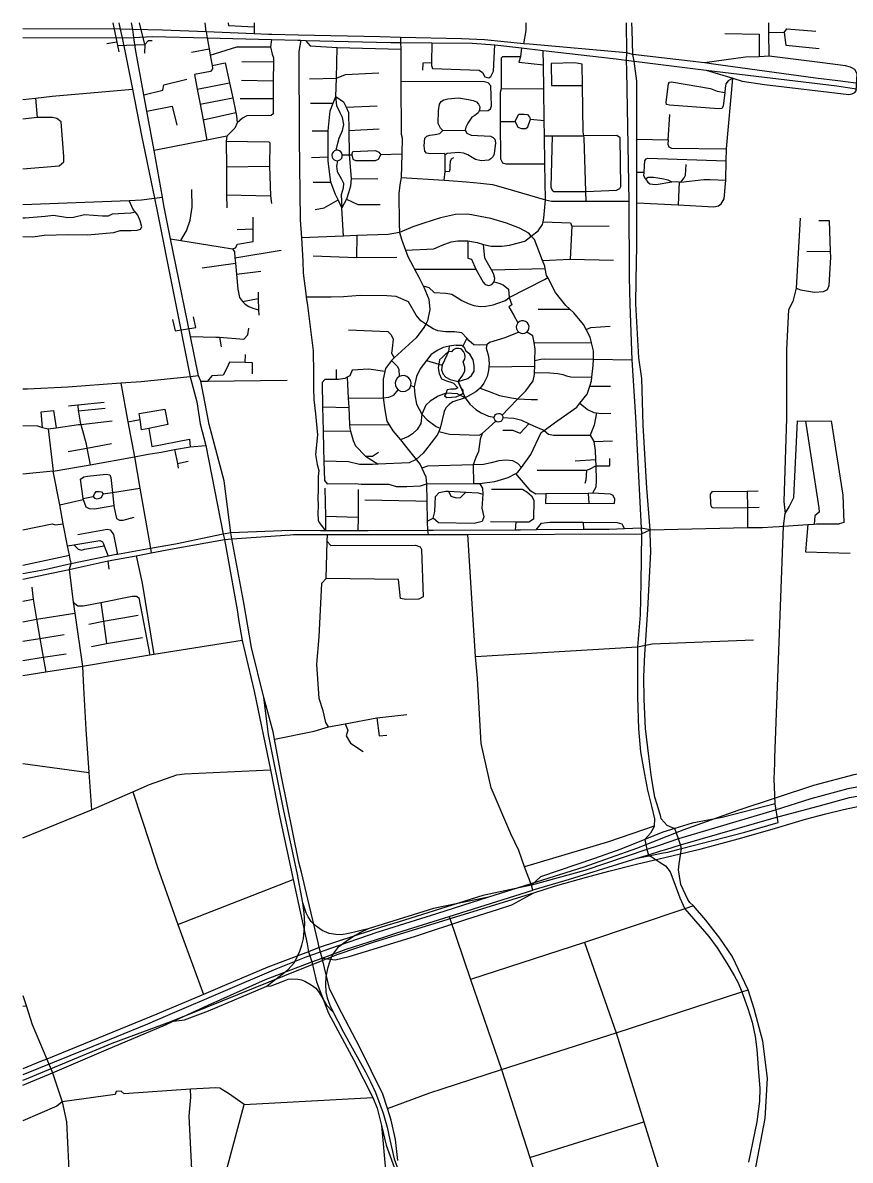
# Model space of a CAD drawing. Header units: inches. Extents: x 13376993 to 13384473, y 3540054 to 3544554.
# Drawn here: x 13376993 to 13378630, y 3542303 to 3544554 of the extents above; entities that cross this region are included whole.
import ezdxf

# ---------------------------------------------------------------- set-up
doc = ezdxf.new("R2010")
doc.units = ezdxf.units.IN
doc.header["$MEASUREMENT"] = 0

msp = doc.modelspace()

# ---------------------------------------------------------------- linework, layer by layer
for points in [[(13377210.9, 3544541.2), (13377185.9, 3544541.5), (13376993, 3544542.4)], [(13377170.9, 3544554.2), (13377178.8, 3544516), (13377180.2, 3544508.9), (13377234.3, 3544511.4), (13377223.6, 3544554.2)], [(13377183.2, 3544554.2), (13377185.9, 3544541.5), (13377189.9, 3544524.5), (13377195, 3544498.6), (13377209.9, 3544422.6), (13377227.8, 3544331.1), (13377253.6, 3544206.7), (13377258.2, 3544184.5), (13377323.8, 3543853.5), (13377337, 3543804), (13377343.9, 3543760), (13377355.3, 3543717.5), (13377389.6, 3543542.2), (13377392.3, 3543531.4)], [(13377404.5, 3543544.8), (13377391.1, 3543647.3), (13377361.6, 3543758.9), (13377353.8, 3543800.4), (13377345.3, 3543844.9), (13377340.7, 3543855.4), (13377324.8, 3543933.4), (13377285.5, 3544126.8), (13377272.2, 3544192.2), (13377269.5, 3544209), (13377252.7, 3544301.2), (13377238.4, 3544379.2), (13377232.5, 3544411.6), (13377215.9, 3544501.9), (13377212.4, 3544525), (13377210.9, 3544541.2), (13377208.3, 3544554.2)], [(13377485.9, 3544530.8), (13377478.9, 3544530.9), (13377450.4, 3544532.1), (13377355.8, 3544536), (13377269.6, 3544539.5), (13377210.9, 3544541.2)], [(13377355.8, 3544536), (13377353.8, 3544554.2)], [(13377450.4, 3544545.2), (13377400.7, 3544547.9), (13377400.1, 3544554.2)], [(13377450.4, 3544554.2), (13377450.4, 3544545.2), (13377450.4, 3544532.1)], [(13377984.1, 3544512.8), (13377988.7, 3544539), (13377988.9, 3544554.2)], [(13378186.4, 3544554.2), (13378186.9, 3544494.5), (13378186.5, 3544480)], [(13378206.6, 3544045), (13378207.8, 3544112.4), (13378207.8, 3544198), (13378207.8, 3544258), (13378207.8, 3544323.7), (13378207.8, 3544438.4), (13378202.7, 3544478.4), (13378199.7, 3544491.7), (13378198.6, 3544539.9), (13378198.1, 3544554.2)], [(13378469.2, 3544487.8), (13378468.7, 3544535.5), (13378468.6, 3544554.2)], [(13378468.7, 3544535.5), (13378499, 3544535.1), (13378504.2, 3544542.3), (13378562, 3544537.5)], [(13376993, 3544525.3), (13377189.9, 3544524.5), (13377212.4, 3544525)], [(13377212.4, 3544525), (13377249.2, 3544526.9), (13377357.7, 3544524.1), (13377485, 3544520.9)], [(13377234.3, 3544511.4), (13377241.4, 3544518.9), (13377249.2, 3544518.9)], [(13377355.8, 3544536), (13377357.7, 3544524.1), (13377361.7, 3544502.3), (13377364, 3544489.8), (13377367.7, 3544469.8), (13377393.3, 3544474.6)], [(13377485, 3544520.9), (13377483.3, 3544506.3), (13377486.5, 3544492.1), (13377488.9, 3544484.8), (13377488.8, 3544476.6), (13377488.6, 3544439.3), (13377488.4, 3544404.5), (13377488.2, 3544373.9), (13377484.4, 3544370.8), (13377436, 3544369.9), (13377427.9, 3544365.4), (13377416.9, 3544355.8)], [(13377485, 3544520.9), (13377537.3, 3544519.6)], [(13377537.8, 3544529.6), (13377485.9, 3544530.8)], [(13377537.3, 3544519.6), (13377543.1, 3544519.5), (13377552.2, 3544519.2), (13377720.9, 3544515), (13377740.5, 3544515.2), (13377801.9, 3544514.5), (13377882.1, 3544513.6), (13377918, 3544511.5), (13377926.7, 3544510.5), (13377979.6, 3544504.3), (13378022.6, 3544499.3), (13378167, 3544483), (13378186.5, 3544480)], [(13378186.9, 3544494.5), (13377995.5, 3544511.7), (13377984.1, 3544512.8), (13377906.6, 3544520.2), (13377860.6, 3544522.4), (13377740.5, 3544525.2), (13377700, 3544526.1), (13377537.8, 3544529.6)], [(13377543.1, 3544519.5), (13377538.9, 3544497.1), (13377539.9, 3544324.8), (13377542, 3544164), (13377544.2, 3544128.6), (13377547.1, 3544082.3), (13377547.5, 3544058.3)], [(13377552.2, 3544519.2), (13377561.2, 3544508.3), (13377614.9, 3544505.1), (13377740.6, 3544501.9)], [(13377740.5, 3544525.2), (13377740.5, 3544515.2), (13377740.6, 3544501.9), (13377741, 3544438), (13377741.6, 3544333.4)], [(13378382, 3544532.8), (13378449.6, 3544531.9), (13378449.6, 3544487)], [(13378499, 3544535.1), (13378502.3, 3544510), (13378568.3, 3544503.3)], [(13377178.8, 3544516), (13377159.2, 3544512.6)], [(13377180.2, 3544508.9), (13377182.7, 3544496.4)], [(13377234.3, 3544511.4), (13377234, 3544493.8)], [(13377326.9, 3544495.9), (13377361.7, 3544502.3)], [(13377364, 3544489.8), (13377416.4, 3544506.3), (13377483.3, 3544506.3)], [(13377612.4, 3544408.3), (13377613.3, 3544444.3), (13377614.9, 3544505.1)], [(13377801.9, 3544514.5), (13377801.6, 3544474.8), (13377801.5, 3544469.3), (13377803.4, 3544463.7), (13377895.6, 3544460.7), (13377902.3, 3544455.6), (13377906.7, 3544447.4), (13377915.2, 3544445.5), (13377918.9, 3544447.8), (13377924.1, 3544458.5), (13377926.7, 3544510.5)], [(13377979.6, 3544504.3), (13377977.8, 3544487), (13377974.5, 3544476.1)], [(13377998.9, 3544131.9), (13378012.3, 3544142.3), (13378021.3, 3544154.9), (13378022.4, 3544160.4), (13378023.7, 3544167.5), (13378026.7, 3544204), (13378025.7, 3544275.2), (13378025, 3544330.1), (13378024.5, 3544360.7), (13378023.7, 3544424.1), (13378023, 3544470.7), (13378022.6, 3544499.3)], [(13377393.3, 3544474.6), (13377401.9, 3544435.6), (13377408.4, 3544405.7), (13377414.5, 3544376.9), (13377416.1, 3544370.2), (13377416.9, 3544355.8), (13377412.5, 3544345.4), (13377396.9, 3544330), (13377395.2, 3544319.7), (13377395.7, 3544269.2), (13377396.3, 3544213.6), (13377396.5, 3544188.1)], [(13377426, 3544477.5), (13377488.8, 3544476.6)], [(13377801.6, 3544474.8), (13377784.1, 3544474.4), (13377783.4, 3544460.7)], [(13377977.8, 3544487), (13377942.2, 3544486.6), (13377939.1, 3544483.9), (13377939.1, 3544423.5), (13377937.4, 3544416.4), (13377937.6, 3544358.9), (13377937.8, 3544284.7), (13377941.7, 3544277.1), (13377948.8, 3544274.7), (13378025.7, 3544275.2)], [(13377974.5, 3544476.1), (13378023, 3544470.7)], [(13378107.5, 3544201), (13378107, 3544220.3), (13378103.8, 3544326.7), (13378103, 3544330.4), (13378101.5, 3544338), (13378100.2, 3544429.7), (13378099.6, 3544472.3), (13378085.3, 3544474.6), (13378038.1, 3544473.4), (13378038.9, 3544429.7), (13378100.2, 3544429.7)], [(13378186.5, 3544480), (13378187, 3544459.2), (13378192, 3544201), (13378192.7, 3544050.3)], [(13378186.5, 3544480), (13378202.7, 3544478.4), (13378344.5, 3544460.7), (13378603.3, 3544429.1)], [(13378605, 3544439.2), (13378560.9, 3544444.7), (13378364, 3544471.8), (13378341.2, 3544474.6), (13378199.7, 3544491.7), (13378186.9, 3544494.5)], [(13378469.2, 3544487.8), (13378449.6, 3544487), (13378422.7, 3544485.8), (13378341.2, 3544474.6)], [(13378344.5, 3544460.7), (13378397.3, 3544444.3), (13378416.2, 3544438.4), (13378460.5, 3544432.3), (13378627.2, 3544412), (13378633.4, 3544413.5), (13378638.6, 3544416.1), (13378641.4, 3544419.5), (13378643.4, 3544453), (13378638.9, 3544461.4), (13378633.2, 3544465.1), (13378630.1, 3544466), (13378620.1, 3544468.9), (13378574.9, 3544475.1), (13378469.2, 3544487.8)], [(13377367.7, 3544469.8), (13377368.1, 3544463), (13377364.3, 3544458), (13377332.6, 3544451.5), (13377338.1, 3544422.7), (13377343.6, 3544393.4), (13377349.6, 3544361.8), (13377357.2, 3544322.1)], [(13377613.3, 3544444.3), (13377631.6, 3544451.8), (13377697, 3544455)], [(13377232.5, 3544411.6), (13377269.9, 3544421.1), (13377272.1, 3544431.1), (13377317.8, 3544442.7)], [(13377338.1, 3544422.7), (13377401.9, 3544435.6)], [(13377425.6, 3544440.9), (13377488.6, 3544439.3)], [(13377560.4, 3544443.2), (13377613.3, 3544444.3)], [(13377895.6, 3544379.9), (13377913.7, 3544380.3), (13377918.5, 3544383.7), (13377920.5, 3544389.8), (13377918.8, 3544429.5), (13377913.4, 3544435), (13377905.9, 3544437), (13377741, 3544438)], [(13378207.8, 3544198), (13378289.4, 3544193.6), (13378360.2, 3544189.8), (13378369.2, 3544191.9), (13378374.6, 3544195.6), (13378380.3, 3544205.8), (13378383.2, 3544235.7), (13378383.4, 3544242.7), (13378384.5, 3544281.2), (13378385.2, 3544304.4), (13378397.3, 3544444.3)], [(13378397.3, 3544444.3), (13378388.5, 3544439.3), (13378383.9, 3544433.5), (13378382.4, 3544424.8), (13378381.5, 3544416.1), (13378378.7, 3544389.2), (13378375.8, 3544384.8), (13378369.7, 3544383.6), (13378272.1, 3544390.9), (13378266.6, 3544392.6), (13378265.4, 3544397), (13378270, 3544433.2), (13378272.1, 3544436.4), (13378276.1, 3544437.5), (13378353.5, 3544423.9), (13378366.5, 3544419), (13378381.5, 3544416.1)], [(13378603.3, 3544429.1), (13378654.8, 3544421.6)], [(13378655.9, 3544432.8), (13378605, 3544439.2)], [(13376993, 3544402), (13377018.5, 3544404.9), (13377051.2, 3544408.6), (13377209.9, 3544422.6)], [(13377018.5, 3544404.9), (13377021.4, 3544366.5)], [(13377343.6, 3544393.4), (13377408.4, 3544405.7)], [(13377627.1, 3544131.7), (13377623.9, 3544187.8), (13377616.6, 3544203.6), (13377611.7, 3544214.3), (13377602.1, 3544238.8), (13377597.3, 3544280.3), (13377597.3, 3544288.9), (13377596.8, 3544336.6), (13377597.2, 3544340.4), (13377601.1, 3544379.6), (13377607.2, 3544395.3), (13377612.4, 3544408.3)], [(13377612.6, 3544301.7), (13377615.9, 3544315.9), (13377619.1, 3544326), (13377625.5, 3544340.8), (13377628.2, 3544353.1), (13377625.5, 3544366.4), (13377620.7, 3544375.9), (13377614.3, 3544389.8), (13377612.8, 3544402.5), (13377612.4, 3544408.3)], [(13377612.4, 3544408.3), (13377627.6, 3544397.7), (13377633, 3544387.1), (13377637.2, 3544376.5), (13377637.9, 3544340.9), (13377638.8, 3544292.6), (13377642.5, 3544245.7), (13377641.5, 3544230.8), (13377637.2, 3544217.5), (13377633.5, 3544204.8), (13377623.9, 3544187.8)], [(13377824.2, 3544341), (13377819.4, 3544345.7), (13377814.8, 3544354.9), (13377815.1, 3544379.6), (13377817.5, 3544392.8), (13377820.6, 3544398.3), (13377825.8, 3544401.7), (13377833.5, 3544403.5), (13377854.9, 3544405.4), (13377874.8, 3544402), (13377884, 3544400.2), (13377890.7, 3544397.4), (13377894.4, 3544393.1), (13377897.2, 3544387.6), (13377896.5, 3544381.8), (13377895.6, 3544379.9), (13377893.8, 3544376), (13377887.4, 3544370.8), (13377881.2, 3544367.4), (13377877.5, 3544361.6), (13377873.6, 3544355.2), (13377869.6, 3544347.5), (13377868.1, 3544341.6)], [(13377939.1, 3544423.5), (13378023.7, 3544424.1)], [(13377238.4, 3544379.2), (13377288.6, 3544388.9), (13377297.5, 3544351.2)], [(13377423.1, 3544404.2), (13377488.4, 3544404.5)], [(13377562, 3544395), (13377607.2, 3544395.3)], [(13377633, 3544387.1), (13377694.3, 3544389.6)], [(13377021.4, 3544366.5), (13376993, 3544363.1)], [(13376993, 3544265.3), (13377065.2, 3544271.1), (13377074.3, 3544278.9), (13377074.3, 3544289.2), (13377069.1, 3544358.2), (13377060.7, 3544364.6), (13377051.7, 3544366.5), (13377021.4, 3544366.5)], [(13377349.6, 3544361.8), (13377414.5, 3544376.9)], [(13377937.6, 3544358.9), (13377967.1, 3544358.9), (13377970.7, 3544367.1), (13377974.2, 3544373.1), (13377984.9, 3544373.5), (13377991.3, 3544372.4), (13377995.6, 3544367.1), (13377997.1, 3544363.5), (13378024.5, 3544360.7)], [(13377967.1, 3544358.9), (13377972.4, 3544347.8), (13377979.2, 3544345), (13377988.1, 3544345), (13377992.1, 3544348.5), (13377997.1, 3544363.5)], [(13378269.5, 3544322.7), (13378272.9, 3544372.4)], [(13377565.7, 3544340.3), (13377597.2, 3544340.4)], [(13377637.9, 3544340.9), (13377698.1, 3544344.1)], [(13377826.3, 3544242.4), (13377828.6, 3544259.7), (13377828.3, 3544293), (13377826.9, 3544295.4), (13377799.5, 3544294.8), (13377791.5, 3544296.2), (13377788, 3544300.1), (13377786.8, 3544310.4), (13377788.3, 3544326), (13377792.1, 3544329.5), (13377798.3, 3544331.9), (13377808.6, 3544333.3), (13377818.3, 3544334.8), (13377824.2, 3544341), (13377868.1, 3544341.6), (13377871.3, 3544336), (13377879.9, 3544331.6), (13377918.1, 3544329.8), (13377923.7, 3544327.4), (13377927, 3544323.6), (13377928.1, 3544316.3), (13377925.2, 3544294.8), (13377923.7, 3544289.5), (13377919, 3544285), (13377914.6, 3544282.4), (13377899.9, 3544281.2), (13377888.4, 3544283.6), (13377881.9, 3544287.7), (13377873.7, 3544293), (13377865.1, 3544295.9), (13377855.1, 3544297.7), (13377832.8, 3544295.4), (13377828.3, 3544293)], [(13377396.9, 3544330), (13377357.2, 3544322.1), (13377252.7, 3544301.2)], [(13377395.2, 3544319.7), (13377479.5, 3544318.4), (13377481.8, 3544316.5), (13377481, 3544270.3), (13377482.9, 3544211.7), (13377485.2, 3544196.3)], [(13377741.6, 3544333.4), (13377743.7, 3544326.6), (13377742.8, 3544294), (13377741.3, 3544247.9), (13377739, 3544233.6), (13377737.2, 3544216.3), (13377737.8, 3544156.7), (13377738.4, 3544139.3), (13377742.6, 3544123.7), (13377749.9, 3544104.1), (13377754.6, 3544091.3), (13377765.4, 3544071.6), (13377768.1, 3544066.3), (13377776.2, 3544050.6), (13377784.9, 3544033.6)], [(13378025, 3544330.1), (13378040, 3544330.1), (13378103, 3544330.4)], [(13378040, 3544330.1), (13378037.4, 3544228.6), (13378040, 3544223), (13378043.4, 3544220.3), (13378107, 3544220.3), (13378167.5, 3544223), (13378174.3, 3544226), (13378175.8, 3544230.1), (13378174.7, 3544326.7), (13378167.9, 3544331.2), (13378103, 3544330.4)], [(13378207.8, 3544323.7), (13378269.5, 3544322.7), (13378268.7, 3544313.8), (13378271, 3544308.6), (13378276.4, 3544306.1), (13378385.2, 3544304.4)], [(13377621.7, 3544283.8), (13377623.9, 3544286.4), (13377625, 3544289.6), (13377625.1, 3544293), (13377624.1, 3544296.2), (13377622.1, 3544299), (13377619.4, 3544300.9), (13377616, 3544301.9), (13377612.6, 3544301.7), (13377609.4, 3544300.4), (13377606.8, 3544298.1), (13377605.1, 3544295.2), (13377604.5, 3544291.8), (13377605, 3544288.4), (13377606.6, 3544285.3), (13377609, 3544283), (13377612.1, 3544281.6), (13377615.5, 3544281.2), (13377618.8, 3544282), (13377621.7, 3544283.8)], [(13377625.1, 3544293), (13377638.8, 3544292.6), (13377643.6, 3544292.5), (13377645.7, 3544299.4), (13377690.9, 3544301.5), (13377697.3, 3544298.3), (13377701.5, 3544292.5)], [(13377643.6, 3544292.5), (13377646.2, 3544284), (13377651, 3544281.3), (13377690.4, 3544281.8), (13377696.7, 3544284), (13377701.5, 3544292.5)], [(13377742.8, 3544294), (13377701.5, 3544292.5)], [(13377395.7, 3544269.2), (13377481, 3544270.3)], [(13377564.1, 3544287.8), (13377597.3, 3544288.9)], [(13377615.5, 3544281.2), (13377613.3, 3544270.1), (13377614.9, 3544259.5), (13377622.8, 3544246.2), (13377627.1, 3544236.7), (13377626.6, 3544226.6), (13377622.8, 3544213.8), (13377623.9, 3544187.8)], [(13377844.8, 3544287), (13377840.7, 3544284.3), (13377838.5, 3544279.8), (13377837.6, 3544272), (13377837.6, 3544263.9), (13377836.2, 3544258.9), (13377828.6, 3544259.7)], [(13378224.9, 3544245.3), (13378221.7, 3544250.9), (13378222.1, 3544258), (13378222.9, 3544271.3), (13378223.4, 3544280.9), (13378226.3, 3544284.6), (13378229.7, 3544286.3), (13378384.5, 3544281.2)], [(13378295, 3544238.8), (13378301.5, 3544247.3), (13378303.8, 3544252.3), (13378305.5, 3544273.6)], [(13377741.3, 3544247.9), (13377826.3, 3544242.4), (13377835.5, 3544241.8), (13377870.9, 3544239.4), (13377898.4, 3544237), (13377922.4, 3544234), (13377947.6, 3544226.8), (13378026.7, 3544204), (13378038.7, 3544201), (13378107.5, 3544201), (13378192, 3544201)], [(13378222.1, 3544258), (13378207.8, 3544258)], [(13378224.9, 3544245.3), (13378230.2, 3544248.4), (13378240.7, 3544248.4), (13378249.2, 3544247.3), (13378260.8, 3544245.3), (13378269, 3544243.6), (13378276.9, 3544239.3)], [(13377567.3, 3544239), (13377602.1, 3544238.8)], [(13377642.5, 3544245.7), (13377695.4, 3544245.5)], [(13378224.9, 3544245.3), (13378229.1, 3544238.5), (13378233.3, 3544235.4), (13378238.7, 3544234.5), (13378245.8, 3544234.2), (13378276.9, 3544239.3), (13378286, 3544240.2), (13378291.3, 3544239.4), (13378295, 3544238.8), (13378340.3, 3544244.1), (13378352.8, 3544243.9), (13378383.4, 3544242.7)], [(13378291.3, 3544239.4), (13378289.4, 3544193.6)], [(13376993, 3544194.4), (13377203.5, 3544202.5), (13377228, 3544203.5), (13377253.6, 3544206.7), (13377269.5, 3544209)], [(13377220.6, 3544173.5), (13377215.9, 3544179.4), (13377211.1, 3544184.7), (13377203.5, 3544202.5)], [(13377305.7, 3544123.5), (13377316.6, 3544142.2), (13377324.4, 3544163.7), (13377328.3, 3544189.2), (13377327.4, 3544224.4)], [(13377396.3, 3544213.6), (13377482.9, 3544211.7)], [(13377571.1, 3544184.4), (13377589.3, 3544187.6), (13377616.6, 3544203.6)], [(13377633.5, 3544204.8), (13377655.8, 3544194.6), (13377699.7, 3544194.6)], [(13377215.9, 3544179.4), (13377207, 3544177.2), (13377169.6, 3544175.4), (13377162.1, 3544171.6), (13377150.5, 3544171.6), (13377115.3, 3544174.3), (13377093.6, 3544168.6), (13377082.4, 3544168.3), (13377053.6, 3544172.4), (13377037.5, 3544170.9), (13376997.9, 3544167.5), (13376993, 3544167.6)], [(13377228.3, 3544150.6), (13377225, 3544162.3), (13377220.6, 3544173.5)], [(13377407.9, 3544106.7), (13377413.9, 3544108.6), (13377417.7, 3544115.9), (13377448.5, 3544121.4), (13377448.5, 3544146.2), (13377448.5, 3544169.7)], [(13378031.3, 3544050), (13378029.1, 3544054.2), (13378026.4, 3544067.6), (13378025.5, 3544072.1), (13378021.1, 3544083.5), (13378005.1, 3544124.9), (13377998.9, 3544131.9), (13377994, 3544137.5), (13377975.8, 3544147.7), (13377950, 3544157.3), (13377918.8, 3544166.8), (13377873.3, 3544175.2), (13377849.3, 3544174.7), (13377819.3, 3544168), (13377786.3, 3544157.3), (13377764.8, 3544150.1), (13377738.4, 3544139.3)], [(13378022.4, 3544160.4), (13378076.2, 3544158.1), (13378079.2, 3544151.5), (13378075.7, 3544086.1)], [(13378530.6, 3544167.4), (13378522.8, 3544028.8), (13378519.8, 3544015.9)], [(13378522.8, 3544028.8), (13378531.3, 3544025.7), (13378559.4, 3544021), (13378577.1, 3544022.4), (13378585, 3544026), (13378587.9, 3544034), (13378591.5, 3544090.5), (13378591, 3544102.1), (13378588.6, 3544162.3), (13378568, 3544162.3)], [(13376993, 3544131.3), (13377013.2, 3544130.5), (13377035.3, 3544133.5), (13377083.5, 3544135.3), (13377121.3, 3544134.2), (13377172.9, 3544139.1), (13377185.6, 3544143.2), (13377207.3, 3544142.8), (13377219.3, 3544143.6), (13377226, 3544145.8), (13377228.3, 3544150.6)], [(13377417.3, 3544145.3), (13377448.5, 3544146.2)], [(13377738.4, 3544139.3), (13377715.9, 3544135.1), (13377653.7, 3544132.8), (13377627.1, 3544131.7), (13377544.2, 3544128.6)], [(13378079.2, 3544151.5), (13378152.7, 3544152)], [(13377285.5, 3544126.8), (13377305.7, 3544123.5), (13377383.2, 3544111), (13377407.9, 3544106.7)], [(13377653.7, 3544132.8), (13377653.1, 3544089.4)], [(13377749.9, 3544104.1), (13377805.8, 3544107), (13377822.4, 3544114.3), (13377840.4, 3544120.9), (13377853.7, 3544122.8), (13377873.2, 3544122.8), (13377891.6, 3544119.1), (13377904.1, 3544115.4), (13377919.6, 3544111.7), (13377940.9, 3544111.7), (13377956, 3544114.3), (13377973.3, 3544118.4), (13377986.2, 3544122), (13377998.9, 3544131.9)], [(13377873.2, 3544122.8), (13377873.2, 3544088.2), (13377880.9, 3544086.3), (13377889, 3544066.4), (13377903.4, 3544040.7), (13377907.4, 3544036.3), (13377914.8, 3544034.1), (13377921.1, 3544035.9), (13377925.5, 3544041.4), (13377927, 3544047.7), (13377924, 3544058), (13377919.9, 3544065.2), (13377906.7, 3544088.5), (13377904.1, 3544115.4)], [(13377407.9, 3544106.7), (13377411.8, 3544100.5), (13377412.7, 3544089.2), (13377413.7, 3544078.3), (13377415.6, 3544056.9), (13377418.2, 3544027), (13377421.6, 3544010.3), (13377427.6, 3544002.2), (13377432.7, 3543997.1), (13377440, 3543992.8), (13377448.1, 3543989), (13377459.6, 3543986)], [(13377412.7, 3544089.2), (13377504.1, 3544104)], [(13377567.6, 3544092.6), (13377653.1, 3544089.4), (13377732.9, 3544089.9)], [(13378543.9, 3544101.4), (13378591, 3544102.1)], [(13377347.7, 3544069.3), (13377413.7, 3544078.3)], [(13377919.9, 3544065.2), (13378026.4, 3544067.6)], [(13378021.1, 3544083.5), (13378075.7, 3544086.1), (13378161.4, 3544084)], [(13377415.6, 3544056.9), (13377463.9, 3544062.5)], [(13377547.5, 3544058.3), (13377552.6, 3544018.3)], [(13377768.1, 3544066.3), (13377889, 3544066.4)], [(13377784.9, 3544033.6), (13377796.3, 3544030.4), (13377806.9, 3544020.4), (13377830.1, 3544019.3), (13377841.9, 3544017.1), (13377852.6, 3544010.5), (13377861.4, 3544004.6), (13377873.9, 3543998.7), (13377885.4, 3543994.3), (13377897.5, 3543992.5), (13377909.3, 3543993.2), (13377923.6, 3543996.1), (13377932.9, 3543999.4), (13377947.6, 3544004.6), (13377955.1, 3544010.6), (13378025.3, 3544046.2), (13378031.3, 3544050)], [(13378057, 3544007.7), (13378046.5, 3544020.6), (13378031.3, 3544050)], [(13378192.7, 3544050.3), (13378194.1, 3543997.5)], [(13378206, 3543998.1), (13378206.6, 3544045)], [(13377784.9, 3544033.6), (13377786.3, 3544030.8), (13377796.5, 3544007.4), (13377798.3, 3543986.4), (13377793.5, 3543964.3), (13377790, 3543957.7)], [(13377925.5, 3544041.4), (13377934.7, 3544038.8), (13377943.2, 3544035.5), (13377953.5, 3544027.1), (13377955.1, 3544010.6)], [(13377427.6, 3544002.2), (13377458.8, 3544008.6)], [(13377458.8, 3544021), (13377458.8, 3544008.6), (13377459.6, 3543986), (13377460, 3543975.7)], [(13377552.6, 3544018.3), (13377553.5, 3544010.8), (13377555.9, 3543994.5), (13377567.2, 3543905.1), (13377568.2, 3543859.8), (13377568.2, 3543830.5), (13377568.8, 3543808.3), (13377571.8, 3543780), (13377574.9, 3543752.2), (13377576, 3543738.8), (13377571.8, 3543699.6), (13377575.4, 3543680.1), (13377578.5, 3543667.7), (13377577.5, 3543655.9), (13377577.5, 3543628.1), (13377576.5, 3543614.2), (13377577, 3543598.2), (13377576.5, 3543583.8), (13377577, 3543569.9), (13377579.1, 3543564.7), (13377592.1, 3543548.7)], [(13377910.8, 3543916.8), (13377897.3, 3543916), (13377885.5, 3543917), (13377876.2, 3543924.7), (13377871.4, 3543929.9), (13377861.8, 3543940.2), (13377846.9, 3543942.2), (13377829.4, 3543942.2), (13377813.9, 3543944.3), (13377805.1, 3543948.4), (13377790, 3543957.7), (13377780.4, 3543963.9), (13377771.2, 3543975.7), (13377755.7, 3544001.5), (13377731.5, 3544012.3), (13377713, 3544013.8), (13377660.4, 3544014.3), (13377627.5, 3544011.7), (13377603.3, 3544011.2), (13377553.5, 3544010.8)], [(13377662.3, 3543640.6), (13377717.4, 3543641.2), (13377731.8, 3543636.4), (13377752.8, 3543636.4), (13377779.8, 3543637.6), (13377791.7, 3543641.8), (13377884.6, 3543642.3), (13377896.6, 3543642.4), (13377926.6, 3543646), (13377953, 3543653.8), (13377968, 3543662.2), (13377972.2, 3543664.6), (13377979.2, 3543674.1), (13377997.9, 3543699.3), (13378018.3, 3543743.1), (13378024.1, 3543747.3), (13378044.7, 3543762.3), (13378089, 3543793.4), (13378095.1, 3543801.1), (13378109.4, 3543819.2), (13378114.4, 3543834.8), (13378117.8, 3543845.6), (13378118.6, 3543852.5), (13378121.4, 3543876.1), (13378121.7, 3543888.1), (13378122, 3543904.9), (13378118.2, 3543920.6), (13378115.4, 3543931.9), (13378107.5, 3543947.1), (13378102.2, 3543957.1), (13378083.1, 3543979.8), (13378075.1, 3543987.5), (13378067.5, 3543994.8), (13378057, 3544007.7)], [(13377957.7, 3544003.1), (13377960.4, 3543995.7), (13377954.6, 3543991.8), (13377963.5, 3543975.9)], [(13377955.1, 3544010.6), (13377957.7, 3544003.1)], [(13378516.5, 3544002.7), (13378507.5, 3543986.3), (13378503.4, 3543907.4), (13378503.4, 3543771.2), (13378498.2, 3543606.8), (13378501, 3543583)], [(13378519.8, 3544015.9), (13378516.5, 3544002.7)], [(13378012.6, 3543987.4), (13378075.1, 3543987.5)], [(13378194.1, 3543997.5), (13378197.5, 3543887.2), (13378205, 3543773.8), (13378216.2, 3543553.7), (13378216.9, 3543542.3)], [(13378233.8, 3543550.8), (13378227.7, 3543632.8), (13378220.1, 3543757.7), (13378218.3, 3543826.9), (13378217.7, 3543849.8), (13378211.9, 3543890.8), (13378206, 3543998.1)], [(13377289.3, 3543966.6), (13377294.6, 3543944.4), (13377335.2, 3543951.3), (13377331, 3543972.4)], [(13377790, 3543957.7), (13377786.3, 3543951.1), (13377771.4, 3543930.7), (13377727.7, 3543890.8), (13377722.2, 3543885.7), (13377710.8, 3543870.1), (13377709.4, 3543863.7), (13377706, 3543848.6), (13377706, 3543829.4), (13377706, 3543812), (13377709, 3543788), (13377713.2, 3543765.3), (13377717.8, 3543758.1), (13377725.2, 3543746.7), (13377740.2, 3543728.5), (13377750.4, 3543716.1), (13377771.4, 3543689.9), (13377779.2, 3543680.1), (13377782.5, 3543672.9), (13377790.5, 3543655.6), (13377791.7, 3543641.8), (13377792.4, 3543607), (13377793.2, 3543567.4), (13377793.5, 3543549.2), (13377794.7, 3543541.1)], [(13377963.5, 3543975.9), (13377972.4, 3543960.1)], [(13377993.4, 3543957), (13377991.1, 3543960.5), (13377987.7, 3543963), (13377983.7, 3543964.3), (13377979.5, 3543964.2), (13377975.6, 3543962.7), (13377972.4, 3543960.1), (13377970.2, 3543956.5), (13377969.3, 3543952.5), (13377969.7, 3543948.4), (13377971.4, 3543944.6), (13377974.3, 3543941.6), (13377978, 3543939.7), (13377982.1, 3543939), (13377986.1, 3543939.8), (13377989.8, 3543941.8), (13377992.6, 3543944.9), (13377994.2, 3543948.8), (13377994.5, 3543952.9), (13377993.4, 3543957)], [(13377324.8, 3543933.4), (13377375, 3543931.6), (13377382.3, 3543932.1), (13377385.2, 3543912.8)], [(13377382.3, 3543932.1), (13377430, 3543927.7), (13377438, 3543936.7), (13377440.4, 3543949.4)], [(13377637.1, 3543946.3), (13377715.2, 3543943.3), (13377721.6, 3543936.8), (13377725.5, 3543928.2), (13377723.7, 3543909.4), (13377722.4, 3543899.9), (13377727.7, 3543890.8)], [(13377974.3, 3543941.6), (13377946.4, 3543930.7), (13377916.2, 3543921.3), (13377910.8, 3543916.8), (13377909.8, 3543909.9), (13377914.2, 3543894.1), (13377915.7, 3543879.3), (13377915, 3543872.9), (13377914.2, 3543865.9), (13377911.3, 3543854.1), (13377904.9, 3543840.7), (13377897.5, 3543830.9), (13377889.1, 3543823.5), (13377867.8, 3543811.6), (13377843.6, 3543803.7), (13377836.2, 3543798.7), (13377829.8, 3543791.8), (13377826.3, 3543784.9), (13377818.4, 3543751.8)], [(13377941.2, 3543777.2), (13377954.8, 3543791.3), (13377972.1, 3543809.6), (13377988.4, 3543825.4), (13378002.7, 3543845.2), (13378005.2, 3543858), (13378005.3, 3543862), (13378005.7, 3543874.3), (13378006, 3543885.7), (13378006.7, 3543908.4), (13378004.7, 3543921.3), (13378002.2, 3543934.6), (13377989.8, 3543941.8)], [(13378107.5, 3543947.1), (13378116.7, 3543951.1), (13378154.6, 3543953.4)], [(13377850.5, 3543915.8), (13377836.2, 3543913.9), (13377824.3, 3543911.4), (13377812.5, 3543905.5), (13377800.1, 3543897.1), (13377791.6, 3543885.7), (13377779.4, 3543869.4), (13377771.9, 3543854.1), (13377767, 3543833.3), (13377768.5, 3543818), (13377771.9, 3543799.2), (13377782.3, 3543779.5), (13377792.7, 3543768.1), (13377811, 3543754.8), (13377818.4, 3543751.8)], [(13377849.9, 3543909.7), (13377844.6, 3543906.7), (13377841.2, 3543902.9), (13377835.3, 3543903.6), (13377828.8, 3543897.3), (13377823.1, 3543892), (13377817.5, 3543886.7), (13377815.9, 3543878.5), (13377814.5, 3543870.9), (13377816.4, 3543860), (13377821.6, 3543849.4), (13377831.1, 3543845.3), (13377841.6, 3543841.9), (13377845, 3543840.7), (13377853.3, 3543831.3), (13377848, 3543828.7), (13377839.7, 3543828.7), (13377832.2, 3543827.9), (13377831.4, 3543824.5), (13377830.6, 3543821), (13377827.3, 3543815.5), (13377831.8, 3543812.5), (13377840.9, 3543812.9), (13377850.3, 3543814), (13377857.5, 3543817.1), (13377864.2, 3543820.8), (13377864.2, 3543826.8), (13377859.7, 3543832.4), (13377854, 3543843.8), (13377863.5, 3543856.9), (13377867.6, 3543865.2), (13377867.6, 3543872.8), (13377864.2, 3543883), (13377867.6, 3543888.6), (13377868, 3543893.5), (13377867.2, 3543898.4), (13377864.9, 3543903.4), (13377860.2, 3543908.5), (13377855.1, 3543909.3), (13377849.9, 3543909.7)], [(13377836.2, 3543913.9), (13377835.3, 3543903.6), (13377831.7, 3543896.3), (13377822.3, 3543876.6), (13377821.3, 3543867.2), (13377824.4, 3543858.4), (13377830.1, 3543852.7), (13377838.4, 3543848), (13377854, 3543843.8), (13377873.3, 3543850.1), (13377880.5, 3543856.3), (13377886.2, 3543864.6), (13377886.2, 3543875.5), (13377883.6, 3543887), (13377877.4, 3543897.9), (13377869.6, 3543904.1)], [(13377850.5, 3543915.8), (13377861.4, 3543916), (13377863.7, 3543914.2), (13377866.1, 3543912.4), (13377869.6, 3543904.1)], [(13377871.4, 3543929.9), (13377863.7, 3543914.2)], [(13378004.7, 3543921.3), (13378118.2, 3543920.6)], [(13377433, 3543881.5), (13377433.8, 3543897.7)], [(13378006, 3543885.7), (13378017.5, 3543888.2), (13378025.9, 3543888.7), (13378121.7, 3543888.1), (13378197.5, 3543887.2)], [(13377447.3, 3543859.5), (13377447.3, 3543881.1), (13377433, 3543881.5), (13377401.8, 3543882.3), (13377396.8, 3543870.3), (13377389.5, 3543856.5), (13377367.2, 3543855.3), (13377358.3, 3543845)], [(13377709.4, 3543863.7), (13377677.4, 3543868.4), (13377644.8, 3543866.5), (13377639.7, 3543855.3), (13377634.8, 3543852.6), (13377630.3, 3543850.2), (13377617.8, 3543848.4), (13377613, 3543848.4), (13377590.2, 3543848.4), (13377585.2, 3543842.1), (13377586.1, 3543793.8), (13377587, 3543746.2), (13377587.7, 3543711.7), (13377588.6, 3543686.6), (13377589.6, 3543648.4), (13377595.2, 3543641.5), (13377650.4, 3543642.1), (13377662.3, 3543640.6)], [(13377612.6, 3543867.7), (13377613, 3543848.4)], [(13377722.2, 3543885.7), (13377733.5, 3543874.5), (13377736.6, 3543868.3), (13377737.4, 3543853.7)], [(13377791.6, 3543885.7), (13377815.9, 3543878.5), (13377822.3, 3543876.6)], [(13377915, 3543872.9), (13378005.7, 3543874.3)], [(13377340.7, 3543855.4), (13377323.8, 3543853.5), (13377227.5, 3543843.4), (13377187.1, 3543840.7), (13377082.1, 3543832.8), (13377002.5, 3543828.7), (13376993, 3543829)], [(13377345.3, 3543844.9), (13377358.3, 3543845), (13377516.2, 3543847)], [(13377634.8, 3543852.6), (13377636.8, 3543811.4), (13377637.7, 3543792.6), (13377639.3, 3543759.3), (13377639.7, 3543751.2), (13377641.4, 3543745.5), (13377646.6, 3543727.3), (13377651, 3543716.7), (13377671.1, 3543696), (13377696.1, 3543680.2)], [(13377759.9, 3543846.5), (13377756.9, 3543851), (13377752.6, 3543854.1), (13377747.5, 3543855.7), (13377742.2, 3543855.5), (13377737.4, 3543853.7), (13377733.5, 3543850.4), (13377730.8, 3543846.1), (13377729.6, 3543841.2), (13377730, 3543836.1), (13377732.1, 3543831.4), (13377735.5, 3543827.6), (13377739.9, 3543825.1), (13377744.9, 3543824.1), (13377750.2, 3543824.8), (13377755, 3543827.3), (13377758.6, 3543831.1), (13377760.8, 3543836), (13377761.3, 3543841.4), (13377759.9, 3543846.5)], [(13377854, 3543843.8), (13377859.7, 3543832.4), (13377864.2, 3543820.8), (13377867.8, 3543811.6)], [(13378005.3, 3543862), (13378035.8, 3543861), (13378051.1, 3543860), (13378061, 3543858), (13378068.4, 3543855.6), (13378076.8, 3543853.6), (13378118.6, 3543852.5)], [(13377187.1, 3543840.7), (13377201.1, 3543764.1), (13377213.7, 3543695)], [(13377706, 3543812), (13377717.4, 3543813.2), (13377726.7, 3543816.8), (13377735.5, 3543827.6)], [(13377867.8, 3543811.6), (13377857.5, 3543817.1), (13377853, 3543819.4), (13377830.6, 3543821), (13377814.5, 3543815.3), (13377798.9, 3543804.9), (13377790.6, 3543797.1), (13377782.3, 3543779.5), (13377780.2, 3543760.7), (13377773, 3543748.8), (13377763.6, 3543740.4), (13377755.8, 3543735.2), (13377740.2, 3543728.5)], [(13377760.8, 3543836), (13377767, 3543833.3)], [(13377897.5, 3543830.9), (13377915.9, 3543824), (13377936, 3543816.1), (13377959.8, 3543811.9), (13377972.1, 3543809.6), (13377998.8, 3543808.2), (13378010.9, 3543808.8)], [(13378114.4, 3543834.8), (13378155.4, 3543834.8)], [(13377154.3, 3543802.4), (13377102, 3543797.1), (13377083.6, 3543795.3)], [(13377102, 3543797.1), (13377102.7, 3543785.9), (13377103.2, 3543783.1)], [(13377636.8, 3543811.4), (13377706, 3543812)], [(13377867.8, 3543811.6), (13377877.2, 3543799.2), (13377889.1, 3543788.9), (13377899.9, 3543781.9), (13377914.2, 3543775.5), (13377925.5, 3543773.7)], [(13378095.1, 3543801.1), (13378109.9, 3543788.9), (13378122.3, 3543782.9), (13378127.6, 3543782.2), (13378137.1, 3543781), (13378156.4, 3543781.5)], [(13377032.3, 3543753.4), (13377029.2, 3543784.3), (13377054.1, 3543786.9), (13377059.3, 3543752.6)], [(13377102.7, 3543785.9), (13377155.7, 3543791.3)], [(13377103.2, 3543783.1), (13377106.8, 3543763.8)], [(13377201.1, 3543764.1), (13377225, 3543768.6), (13377223.4, 3543780.6), (13377274.2, 3543789.3), (13377279.9, 3543758.7), (13377242.3, 3543751.2), (13377227.9, 3543748.4), (13377225, 3543768.6)], [(13377586.1, 3543793.8), (13377637.7, 3543792.6)], [(13377942.1, 3543769.4), (13377940.7, 3543767), (13377938.7, 3543765.2), (13377936.3, 3543764.1), (13377933.6, 3543763.8), (13377930.9, 3543764.4), (13377928.6, 3543765.7), (13377926.6, 3543768), (13377925.6, 3543770.7), (13377925.5, 3543773.7), (13377926.5, 3543776.5), (13377928.3, 3543778.8), (13377930.9, 3543780.4), (13377933.8, 3543781), (13377936.7, 3543780.6), (13377939.3, 3543779.2), (13377941.2, 3543777.2), (13377942.3, 3543774.7), (13377942.6, 3543772), (13377942.1, 3543769.4)], [(13378127.6, 3543782.2), (13378123.3, 3543757.7), (13378115.2, 3543737.8), (13378122.8, 3543725.6), (13378125.2, 3543707.8), (13378125.8, 3543689.6), (13378126.3, 3543677.2), (13378127.2, 3543648.5), (13378126.7, 3543635.2), (13378120.3, 3543622.8), (13378111.4, 3543622.7), (13378027.9, 3543621.6), (13378008.1, 3543621.4), (13377998.3, 3543627.3), (13377968, 3543662.2)], [(13376993, 3543756.9), (13377022.2, 3543756.4), (13377032.3, 3543753.4), (13377043.1, 3543750.3), (13377059.3, 3543752.6), (13377103, 3543758.8)], [(13377103, 3543758.8), (13377107.7, 3543759.3), (13377170.1, 3543766.1)], [(13377106.8, 3543763.8), (13377107.7, 3543759.3), (13377118.1, 3543720.9), (13377119.8, 3543712.4), (13377126.2, 3543679.4)], [(13377639.3, 3543759.3), (13377717.8, 3543758.1)], [(13377815.8, 3543745.2), (13377837.2, 3543739.9), (13377896, 3543738), (13377901.4, 3543741.4), (13377928.6, 3543765.7)], [(13377942.4, 3543747.6), (13377961.9, 3543748), (13377976.9, 3543742.1), (13377994.1, 3543760.2)], [(13378024.1, 3543747.3), (13378003.7, 3543755.8), (13377994.1, 3543760.2), (13377980, 3543766.6), (13377964.2, 3543770.6), (13377942.6, 3543772)], [(13378498.1, 3543558), (13378501, 3543583), (13378509.2, 3543596.3), (13378518.1, 3543614.2), (13378525.4, 3543766.1)], [(13378525.4, 3543766.1), (13378541.6, 3543765.7), (13378592, 3543766.1), (13378615, 3543619.3), (13378617.1, 3543564.7), (13378608.1, 3543562.6)], [(13378541.6, 3543765.7), (13378567.6, 3543594.1), (13378568.5, 3543585.2), (13378559.5, 3543577.9), (13378558.2, 3543561.9)], [(13377043.1, 3543750.3), (13377053.1, 3543666.4)], [(13377242.3, 3543751.2), (13377248.6, 3543715.4)], [(13377248.6, 3543715.4), (13377322.9, 3543729.8), (13377324.1, 3543714.7)], [(13377587, 3543746.2), (13377641.4, 3543745.5)], [(13377818.4, 3543751.8), (13377815.8, 3543745.2), (13377813.5, 3543739.5), (13377805.6, 3543728.6), (13377784.8, 3543702.4), (13377771.4, 3543689.9), (13377757.6, 3543683.1), (13377696.1, 3543680.2), (13377684.5, 3543679.7), (13377658.8, 3543679.7), (13377637.6, 3543685.1), (13377588.6, 3543686.6)], [(13377901.4, 3543741.4), (13377897.5, 3543730.1), (13377894.5, 3543705.4), (13377889.1, 3543694), (13377884.1, 3543679.1)], [(13378024.1, 3543747.3), (13378032.8, 3543739.9), (13378043, 3543737.8), (13378115.2, 3543737.8)], [(13377082.9, 3543705.8), (13377119.8, 3543712.4), (13377168.7, 3543721.2)], [(13377213.7, 3543695), (13377241.3, 3543700), (13377266.9, 3543704.5), (13377293.4, 3543709.3), (13377324.1, 3543714.7), (13377355.3, 3543717.5)], [(13377293.4, 3543709.3), (13377298.8, 3543682), (13377300.7, 3543672.8)], [(13378122.8, 3543725.6), (13378159.3, 3543726.6)], [(13377053.1, 3543666.4), (13377126.2, 3543679.4), (13377213.7, 3543695)], [(13377213.7, 3543695), (13377224.5, 3543633.2), (13377245.6, 3543513.3), (13377247, 3543505.1)], [(13377298.8, 3543682), (13377320.3, 3543686.2)], [(13377671.1, 3543696), (13377684.9, 3543696.6), (13377696.8, 3543704.2)], [(13377979.2, 3543674.1), (13377972.6, 3543682.1), (13377962.2, 3543687.1), (13377948.8, 3543688.1), (13377935, 3543687.1), (13377919.2, 3543683.1), (13377904.4, 3543679.7), (13377884.1, 3543679.1), (13377793.7, 3543676.7), (13377782.5, 3543672.9)], [(13378085.7, 3543687.1), (13378125.8, 3543689.6)], [(13378126.3, 3543677.2), (13378154.4, 3543677.2), (13378154.4, 3543692)], [(13377053.1, 3543666.4), (13376993, 3543660.7)], [(13377087.6, 3543488.8), (13377085.3, 3543500.5), (13377081.8, 3543518.7), (13377073.2, 3543562.7), (13377066, 3543600.1), (13377053.1, 3543666.4)], [(13377884.1, 3543679.1), (13377884.6, 3543642.3)], [(13378010.6, 3543668.8), (13378107.9, 3543668.8), (13378113.9, 3543670.8), (13378126.3, 3543677.2)], [(13378107.9, 3543668.8), (13378106.5, 3543649), (13378104.5, 3543642.1)], [(13377112.6, 3543610.3), (13377112.3, 3543612.6), (13377107.2, 3543650.6), (13377113.9, 3543655.6), (13377120.8, 3543656.9), (13377157.9, 3543661), (13377165.2, 3543659.4), (13377167.1, 3543654.1), (13377170.4, 3543624.2), (13377173.2, 3543599), (13377173.7, 3543594.2), (13377178.5, 3543573), (13377184.5, 3543569.5), (13377191.5, 3543569.5), (13377213.6, 3543575.5)], [(13377896.6, 3543642.4), (13377902.4, 3543632.7), (13377903.1, 3543620.8), (13377901.2, 3543593.2), (13377904.9, 3543576.2), (13377901.8, 3543566.8), (13377886.1, 3543563.1), (13377815.3, 3543564.3), (13377804.6, 3543573.7)], [(13377112.3, 3543612.6), (13377132.5, 3543616.7), (13377135.4, 3543622.7), (13377138.2, 3543626.2), (13377144, 3543626.5), (13377149, 3543625.5), (13377151.9, 3543621.7), (13377170.4, 3543624.2)], [(13377132.5, 3543616.7), (13377134.8, 3543613.5), (13377139.8, 3543612.2), (13377144.9, 3543612.9), (13377149, 3543614.5), (13377151.9, 3543621.7)], [(13377170.4, 3543624.2), (13377224.5, 3543633.2)], [(13377590.2, 3543633.3), (13377591.5, 3543577.5), (13377592.1, 3543548.7)], [(13377656.7, 3543630.2), (13377656.7, 3543575.6), (13377656, 3543548.5)], [(13377793.2, 3543567.4), (13377804.6, 3543573.7), (13377808.4, 3543586.9), (13377809.6, 3543616.4), (13377816.5, 3543624.5), (13377829.7, 3543627), (13377835.1, 3543626.8), (13377869.6, 3543625.1), (13377893.7, 3543623.9), (13377903.1, 3543620.8)], [(13377835.1, 3543626.8), (13377839.8, 3543617.4), (13377850.5, 3543613.8), (13377858.8, 3543614.4), (13377869.6, 3543625.1)], [(13377920, 3543631), (13377981.2, 3543631), (13377990.1, 3543625.7), (13377999, 3543618), (13378003.7, 3543609.1), (13378003.1, 3543571.7), (13377994.2, 3543565.7), (13377980, 3543565.7), (13377968.1, 3543565.8), (13377918.2, 3543566.3)], [(13378027.9, 3543621.6), (13378026.9, 3543602.6), (13378112.9, 3543603.1), (13378163.3, 3543602.6), (13378164.3, 3543611.5), (13378160.8, 3543618.4), (13378155.4, 3543620.9), (13378120.3, 3543622.8)], [(13378111.4, 3543622.7), (13378112.9, 3543603.1)], [(13378447.7, 3543627.1), (13378426.1, 3543626.7), (13378356, 3543625.4), (13378352.9, 3543621.3), (13378353.2, 3543601.8), (13378355, 3543596), (13378358.7, 3543594.2), (13378426.5, 3543595), (13378449.7, 3543595.3)], [(13378426.1, 3543626.7), (13378426.5, 3543595), (13378426.5, 3543555.1)], [(13377066, 3543600.1), (13377112.6, 3543610.3)], [(13377112.6, 3543610.3), (13377118, 3543595.8), (13377124.6, 3543592.9), (13377135.1, 3543592.3), (13377173.2, 3543599)], [(13377669.8, 3543610.1), (13377770.8, 3543607.6), (13377792.4, 3543607)], [(13377591.5, 3543577.5), (13377656.7, 3543575.6)], [(13376993, 3543550.3), (13377051, 3543562.1), (13377057.1, 3543560.1), (13377073.2, 3543562.7)], [(13377101.7, 3543541.3), (13377159.8, 3543551.9), (13377165.6, 3543550.4), (13377168.1, 3543547.9), (13377172.7, 3543541.5), (13377180.1, 3543501.8)], [(13378233.8, 3543550.8), (13378216.2, 3543553.7), (13378183.1, 3543552.3), (13378152.7, 3543551.5), (13378102.3, 3543551), (13378008.5, 3543550.2), (13377977.4, 3543550), (13377966.9, 3543549.9), (13377804.5, 3543549.2), (13377793.5, 3543549.2), (13377676.5, 3543548.5), (13377656, 3543548.5), (13377592.1, 3543548.7), (13377581.8, 3543548.7)], [(13377582.1, 3543541.3), (13377595.5, 3543541.3), (13377794.7, 3543541.1), (13377873.2, 3543541.1), (13378216.9, 3543542.3), (13378233.8, 3543550.8)], [(13377968.1, 3543565.8), (13377966.9, 3543549.9)], [(13378008.5, 3543550.2), (13378019.2, 3543563.9), (13378035.8, 3543565.7), (13378101.7, 3543565.4), (13378168.8, 3543565.1), (13378177.7, 3543562.2), (13378183.1, 3543552.3)], [(13378101.7, 3543565.4), (13378102.3, 3543551)], [(13378247.7, 3543006.9), (13378243.5, 3543021.2), (13378236.4, 3543060.5), (13378231.6, 3543102.3), (13378225.1, 3543157.2), (13378222.1, 3543214.4), (13378221.5, 3543259.7), (13378223.3, 3543304.5), (13378224.5, 3543321.9), (13378229.5, 3543393), (13378235.3, 3543506.7), (13378234.2, 3543544.1), (13378233.8, 3543550.8)], [(13378233.8, 3543550.8), (13378426.5, 3543555.1), (13378456.2, 3543555)], [(13378456.2, 3543555), (13378476.9, 3543556.5)], [(13378476.9, 3543556.5), (13378489.2, 3543557.4)], [(13378480.8, 3543099.5), (13378498.1, 3543558)], [(13378489.2, 3543557.4), (13378498.1, 3543558), (13378545.7, 3543561.1), (13378558.2, 3543561.9), (13378563, 3543562.2), (13378608.1, 3543562.6)], [(13378545.7, 3543561.1), (13378541.2, 3543507.1), (13378629.5, 3543504.4)], [(13377404.5, 3543544.8), (13377389.6, 3543542.2), (13377295, 3543522), (13377245.6, 3543513.3), (13377180.1, 3543501.8), (13377177.9, 3543501.5), (13377161.6, 3543498.2), (13377088.2, 3543483.3), (13377036.8, 3543471.5), (13376993, 3543463.1)], [(13376993, 3543453), (13377084.8, 3543471.7), (13377161.8, 3543489), (13377217.3, 3543499.2), (13377247, 3543505.1), (13377292.5, 3543513.4), (13377392.3, 3543531.4)], [(13377081.8, 3543518.7), (13377094.1, 3543520.8), (13377145.7, 3543529.6), (13377150.7, 3543526.8), (13377152.6, 3543522.7), (13377154, 3543518.9), (13377161.6, 3543498.2)], [(13377392.3, 3543531.4), (13377406.8, 3543532.4)], [(13377392.3, 3543531.4), (13377417.1, 3543392.4), (13377420.3, 3543369.3), (13377427.1, 3543331.3), (13377450.5, 3543231), (13377482.8, 3543075.4), (13377501.4, 3542981.1), (13377528, 3542858.3), (13377555.6, 3542730.9), (13377558.2, 3542715)], [(13377522.9, 3543548.9), (13377404.5, 3543544.8)], [(13377406.8, 3543532.4), (13377404.5, 3543544.8)], [(13377406.8, 3543532.4), (13377522, 3543540.9)], [(13377585.2, 3542702.9), (13377579, 3542723.9), (13377577.2, 3542733.5), (13377556.8, 3542819.2), (13377544.1, 3542872.6), (13377539.3, 3542892.5), (13377504, 3543065.7), (13377491, 3543136.3), (13377488.3, 3543151), (13377469.7, 3543218.5), (13377445.7, 3543317.4), (13377430.1, 3543406), (13377406.8, 3543532.4)], [(13377522, 3543540.9), (13377528.7, 3543541.1), (13377582.1, 3543541.3)], [(13377581.8, 3543548.7), (13377522.9, 3543548.9)], [(13377597.8, 3543160.3), (13377592.4, 3543169.1), (13377587.1, 3543192.1), (13377579.4, 3543216.7), (13377575, 3543284.3), (13377579.4, 3543338.5), (13377584.4, 3543444.7), (13377593.2, 3543454.1), (13377595.1, 3543527.2), (13377595.5, 3543541.3)], [(13377595.1, 3543527.2), (13377602.5, 3543519.8), (13377769.9, 3543520.3), (13377778.9, 3543517.1), (13377781.5, 3543511.3), (13377784.7, 3543417.6), (13377776.2, 3543413.4), (13377751, 3543412.9), (13377740.4, 3543414.5), (13377736.2, 3543452.4), (13377593.2, 3543454.1)], [(13378001.7, 3542837.5), (13377999.2, 3542847.3), (13377985.4, 3542883.4), (13377974, 3542916.1), (13377958.2, 3542948.8), (13377919.5, 3543039.6), (13377899.9, 3543127.8), (13377892.3, 3543256.3), (13377888.8, 3543299.9), (13377885.8, 3543341.2), (13377873.2, 3543541.1)], [(13378216.9, 3543542.3), (13378215.4, 3543445.9), (13378214.4, 3543382.3), (13378209, 3543319.1), (13378209.1, 3543219.6), (13378211.2, 3543156.6), (13378214.9, 3543110.9), (13378220.7, 3543077.4), (13378228.5, 3543035.4), (13378237, 3543003.8)], [(13377094.1, 3543520.8), (13377102.5, 3543512.4), (13377109.4, 3543510.5), (13377115.3, 3543512.1), (13377154, 3543518.9)], [(13376993, 3543480.6), (13377085.3, 3543500.5)], [(13377087.6, 3543488.8), (13377088.2, 3543483.3), (13377084.8, 3543471.7), (13377092.9, 3543407.3), (13377095.7, 3543385.3), (13377110.9, 3543280.3), (13377113.4, 3543238.1)], [(13377163.6, 3543472.9), (13377161.8, 3543489)], [(13377217.3, 3543499.2), (13377229.1, 3543445.2), (13377252.4, 3543303.6)], [(13377010.6, 3543437), (13377013.5, 3543413.1), (13377020.4, 3543373.4), (13377027, 3543335.6), (13377033.5, 3543298.4), (13377038.7, 3543268.7)], [(13377092.9, 3543407.3), (13377101.9, 3543400.3), (13377112.2, 3543399.8), (13377147.6, 3543406.9), (13377209.4, 3543419.3), (13377218.1, 3543419.3), (13377222.7, 3543415.7), (13377244.5, 3543302.3)], [(13376993, 3543409.5), (13377013.5, 3543413.1)], [(13377147.6, 3543406.9), (13377152.7, 3543369.6), (13377158.7, 3543325.6)], [(13376993, 3543368.7), (13377020.4, 3543373.4), (13377095.7, 3543385.3)], [(13377123.4, 3543363.5), (13377152.7, 3543369.6), (13377221.1, 3543381.9)], [(13376993, 3543330.2), (13377027, 3543335.6), (13377074.9, 3543343.4)], [(13377427.1, 3543331.3), (13377252.4, 3543303.6), (13377244.5, 3543302.3), (13377110.9, 3543280.3), (13377038.7, 3543268.7), (13376993, 3543261.6)], [(13377129, 3543319.5), (13377158.7, 3543325.6), (13377229.8, 3543337.4)], [(13378224.5, 3543321.9), (13378238, 3543325), (13378438.4, 3543332.7)], [(13376993, 3543292), (13377033.5, 3543298.4), (13377078.7, 3543305.3)], [(13377888.8, 3543299.9), (13378209, 3543319.1), (13378224.5, 3543321.9)], [(13377113.4, 3543238.1), (13377117.9, 3543155)], [(13377479.2, 3543145.6), (13377476.6, 3543166.5), (13377469.7, 3543218.5)], [(13377597.8, 3543160.3), (13377630.9, 3543166.7), (13377693.6, 3543178.7), (13377752.5, 3543185.1)], [(13377630.9, 3543166.7), (13377635.8, 3543154.1), (13377632.6, 3543142.9), (13377641.1, 3543128.4), (13377666.3, 3543111.8)], [(13377693.6, 3543178.7), (13377697.9, 3543142.9), (13377712.9, 3543143.9)], [(13377117.9, 3543155), (13377123.7, 3543070), (13377128.7, 3542996.5)], [(13377475.7, 3542647), (13377482.9, 3542653.5), (13377517.2, 3542679.5), (13377530.6, 3542694.1), (13377541.1, 3542716.8), (13377545.3, 3542728.2), (13377548, 3542741.3), (13377550.7, 3542769.7), (13377549.8, 3542792.1), (13377547.3, 3542812.4), (13377535.9, 3542871.5), (13377509.7, 3542994.2), (13377479.2, 3543145.6)], [(13377491, 3543136.3), (13377569.4, 3543152.3)], [(13377569.4, 3543152.3), (13377597.8, 3543160.3)], [(13379095.2, 3543105.3), (13378979.7, 3543096.4), (13378843.1, 3543088.3), (13378702.4, 3543075.9), (13378636.7, 3543065.8), (13378557, 3543044.5), (13378407.7, 3542995.2), (13378298.6, 3542955.8), (13378207, 3542919.5), (13378102.9, 3542882.7)], [(13378480.4, 3543088.8), (13378480.8, 3543099.5)], [(13376993, 3543088.1), (13377123.7, 3543070)], [(13379273.9, 3543094.5), (13379125.8, 3543083.4), (13378781.7, 3543060.1), (13378703.2, 3543052.5), (13378625.2, 3543037.8), (13378551.6, 3543018.1), (13378481.1, 3542995.5), (13378289.9, 3542939)], [(13378294.2, 3542926.7), (13378479.1, 3542980.5), (13378566.4, 3543003.7), (13378628.6, 3543020.9), (13378704.7, 3543033.7), (13378773.1, 3543040.8), (13378861.3, 3543048.5), (13379148.3, 3543068.5), (13379273.8, 3543077)], [(13378481.2, 3543008.3), (13378479.8, 3543041.5), (13378479.2, 3543057.1), (13378480.4, 3543088.8)], [(13376993, 3542941), (13377114.7, 3542990.1), (13377128.7, 3542996.5), (13377210.5, 3543032), (13377243.6, 3543046.3), (13377297.9, 3543065.4), (13377312.6, 3543067.5), (13377482.8, 3543075.4)], [(13377210.5, 3543032), (13377244.5, 3542929.9), (13377259.2, 3542883), (13377299.8, 3542769.5), (13377350.3, 3542631)], [(13378108.2, 3542863.3), (13378152.4, 3542875.1), (13378206.9, 3542888.7), (13378265.4, 3542902.4), (13378334.9, 3542919.1), (13378407.9, 3542938.6), (13378475.1, 3542957.9), (13378541.2, 3542977.6), (13378581.5, 3542988.1), (13378616.6, 3542997.2), (13378660.3, 3543006.4), (13378707.3, 3543013.4), (13378760.4, 3543019.4), (13378819.2, 3543024), (13378956.1, 3543033.9), (13379093.9, 3543045.1)], [(13378208.3, 3542900.4), (13378231.3, 3542905.1), (13378256.7, 3542910.2), (13378269, 3542912.7), (13378296.3, 3542919.8), (13378421.4, 3542952.1), (13378487, 3542971.4), (13378481.2, 3543008.3), (13378376.4, 3542981.4), (13378316.8, 3542970), (13378282.6, 3542959.3), (13378259.1, 3542951.9), (13378223.3, 3542937.6), (13378176.2, 3542918.6), (13378123.9, 3542900.1), (13378016.9, 3542863.6), (13377999.2, 3542847.3)], [(13378237, 3543003.8), (13378242.5, 3542978.7)], [(13378254.9, 3542982.2), (13378247.7, 3543006.9)], [(13378242.5, 3542978.7), (13378241.8, 3542963.7), (13378239.9, 3542959.6), (13378234.7, 3542949.9), (13378223.3, 3542937.6), (13378227.6, 3542917.8)], [(13378294.2, 3542926.7), (13378289.9, 3542939), (13378282.6, 3542959.3), (13378278.4, 3542960.5), (13378267.9, 3542965.3), (13378256.1, 3542978.2), (13378254.9, 3542982.2)], [(13378241.8, 3542963.7), (13378151.3, 3542933.2), (13377985.4, 3542883.4)], [(13378208.3, 3542900.4), (13378230.7, 3542907.3), (13378255, 3542914.8), (13378265.2, 3542917.9), (13378294.2, 3542926.7)], [(13378289.9, 3542939), (13378249.7, 3542925.3), (13378227.6, 3542917.8)], [(13378435.1, 3542247.6), (13378461.7, 3542385.3), (13378466.3, 3542465.2), (13378456.8, 3542538.3), (13378439.9, 3542602.3), (13378427.8, 3542640.2), (13378396, 3542706.4), (13378372.1, 3542742.3), (13378344.1, 3542778), (13378319.7, 3542806.1), (13378312.7, 3542812.7), (13378308.8, 3542819.1), (13378294.7, 3542848.6), (13378291.8, 3542864.9), (13378290.1, 3542877.7), (13378291.4, 3542889.1), (13378293, 3542898.2), (13378296.3, 3542919.8), (13378294.2, 3542926.7)], [(13377733.2, 3542752.5), (13377836.6, 3542785.2), (13378001.7, 3542837.5), (13378002.8, 3542837.8), (13378074.4, 3542859.1), (13378208.3, 3542900.4)], [(13378227.6, 3542917.8), (13378104.7, 3542876), (13377999.2, 3542847.3)], [(13378227.6, 3542917.8), (13378230.7, 3542907.3), (13378231.3, 3542905.1), (13378235.8, 3542903.7), (13378251.8, 3542893.2), (13378264.5, 3542885.4), (13378273.5, 3542873.8), (13378282.9, 3542849.3), (13378292.5, 3542822.4), (13378302.9, 3542800.4), (13378350, 3542745.3), (13378366.4, 3542722.8), (13378385.8, 3542692.7), (13378400, 3542668.6), (13378408.2, 3542653.9), (13378415.2, 3542636.1), (13378426.8, 3542605.3), (13378435.5, 3542576.3), (13378441.5, 3542547.4), (13378444.8, 3542521.7), (13378448.6, 3542476.4), (13378450.8, 3542445.2), (13378450.3, 3542419.6), (13378444.8, 3542378.6), (13378428.4, 3542298.9)], [(13378102.9, 3542882.7), (13377914.1, 3542823.1), (13377811.2, 3542790.7), (13377695.4, 3542754.3)], [(13377299.8, 3542769.5), (13377528, 3542858.3)], [(13378004.1, 3542832.2), (13378046.6, 3542846.1), (13378108.2, 3542863.3)], [(13377617, 3542710.4), (13377688.6, 3542735), (13378004.1, 3542832.2)], [(13377999.2, 3542847.3), (13377903.1, 3542826.6), (13377735.3, 3542773.9)], [(13377768.2, 3542745.8), (13377871.6, 3542780), (13377932.1, 3542799), (13377960.2, 3542808.4), (13378004.1, 3542832.2)], [(13377676.1, 3542761), (13377662.3, 3542757.3), (13377649.4, 3542754.1), (13377637.1, 3542751.2), (13377623.4, 3542749.1), (13377612.4, 3542749.4), (13377599, 3542751.8), (13377585, 3542757.4), (13377573.3, 3542765.8), (13377563.8, 3542775), (13377557.7, 3542784.3), (13377553.9, 3542792.1), (13377547.3, 3542812.4)], [(13377914.1, 3542823.1), (13377805.3, 3542801.3)], [(13377805.3, 3542801.3), (13377676.1, 3542761)], [(13377836.6, 3542785.2), (13377878.5, 3542660.2), (13377939.9, 3542482.5), (13377995.7, 3542308.4), (13378052.9, 3542129.7), (13378105.4, 3541956)], [(13378319.7, 3542806.1), (13378302.9, 3542800.4), (13378104.2, 3542733.4), (13377878.5, 3542660.2)], [(13377713.1, 3542767), (13377682.3, 3542757.3), (13377579, 3542723.9), (13377558.2, 3542715)], [(13377735.3, 3542773.9), (13377713.1, 3542767)], [(13377695.4, 3542754.3), (13377616.7, 3542727.4), (13377553, 3542704.6), (13377493.4, 3542681.2)], [(13377585.2, 3542702.9), (13377632.7, 3542720.6), (13377707.3, 3542744.2)], [(13377676.1, 3542761), (13377660.8, 3542753.5), (13377652.6, 3542748.4), (13377650.7, 3542747.3), (13377635.1, 3542737.4), (13377615.7, 3542722.8), (13377605.9, 3542709.7), (13377600.2, 3542696.8), (13377596, 3542682.5), (13377592.7, 3542665.5), (13377591.6, 3542651.4)], [(13377638.8, 3542706.2), (13377768.2, 3542745.8)], [(13377707.3, 3542744.2), (13377733.2, 3542752.5)], [(13378104.2, 3542733.4), (13378166.9, 3542555.1)], [(13377558.2, 3542715), (13377477.5, 3542684.9), (13377392.2, 3542648.7), (13377350.3, 3542631), (13377258.4, 3542592.1), (13377040.5, 3542502.5), (13377028.2, 3542498), (13376993, 3542483.8)], [(13376993, 3542451.5), (13377051.9, 3542475.6), (13377162.7, 3542523.5), (13377270.9, 3542568.6), (13377359.4, 3542609.9), (13377473.3, 3542660.3), (13377564.5, 3542695.4)], [(13377356.2, 3542605.4), (13377542.5, 3542681.2), (13377617, 3542710.4)], [(13377558.2, 3542715), (13377564.5, 3542695.4), (13377574.3, 3542656.1), (13377597.9, 3542593.5), (13377647.9, 3542500.6), (13377685.5, 3542426.9), (13377693.8, 3542405.8), (13377702.4, 3542371.5), (13377712, 3542332.8), (13377741.6, 3542251)], [(13377564.5, 3542695.4), (13377585.2, 3542702.9)], [(13377585.2, 3542702.9), (13377610.9, 3542699.2), (13377638.8, 3542706.2)], [(13377734.8, 3542302.3), (13377730.4, 3542343.5), (13377721.9, 3542381.8), (13377714.5, 3542405.1), (13377705.5, 3542433.5), (13377659, 3542527.1), (13377617.3, 3542606.3), (13377600, 3542642.5), (13377585.2, 3542702.9)], [(13377493.4, 3542681.2), (13377279.5, 3542589.5), (13377239.6, 3542572.3), (13377117.4, 3542522.1), (13376993, 3542471.6)], [(13377475.7, 3542647), (13377484.3, 3542648.2), (13377504.6, 3542655.9), (13377518.1, 3542661), (13377525.3, 3542661.9), (13377536.9, 3542661.3), (13377544.4, 3542659.5), (13377551.2, 3542657.1), (13377563.5, 3542650.2), (13377572.5, 3542643.4), (13377579.2, 3542634.4), (13377593.9, 3542609.6), (13377607.3, 3542595.7)], [(13377591.6, 3542651.4), (13377592.7, 3542635.3), (13377594.8, 3542624), (13377600.4, 3542609.4), (13377607.3, 3542595.7)], [(13376993, 3542629), (13377000.1, 3542607.2), (13377011.9, 3542571.1), (13377040.5, 3542502.5), (13377051.9, 3542475.6), (13377070.6, 3542418.6), (13377079.5, 3542378.9), (13377085.3, 3542255.7), (13377090.9, 3542125.5)], [(13377286.1, 3542577.4), (13377312.7, 3542580.8), (13377360.1, 3542598.3), (13377475.7, 3542647)], [(13378166.9, 3542555.1), (13378415.2, 3542636.1), (13378427.8, 3542640.2)], [(13377000.1, 3542607.2), (13376993, 3542607.4)], [(13376993, 3542460.9), (13376997.4, 3542462.7), (13377169.7, 3542534.3), (13377286.1, 3542577.4), (13377356.2, 3542605.4)], [(13377607.3, 3542595.7), (13377616, 3542577.9), (13377627.3, 3542556.2), (13377644.4, 3542525.1), (13377671.2, 3542478), (13377680.9, 3542457.7), (13377690.7, 3542436.7), (13377706.2, 3542395.8), (13377714, 3542368.4)], [(13377822.5, 3542444.2), (13377939.9, 3542482.5), (13378166.9, 3542555.1)], [(13378166.9, 3542555.1), (13378221.7, 3542379), (13378277.2, 3542200.8), (13378299, 3542122.5), (13378265.5, 3542028.6), (13378252.1, 3542009.5), (13378105.4, 3541956)], [(13377430.8, 3542413.3), (13377400.2, 3542434.7), (13377382.7, 3542445.1), (13377375.1, 3542446.1), (13377325, 3542443.2), (13377193.6, 3542434.3), (13377187.5, 3542439.6), (13377177.9, 3542439), (13377175.8, 3542433.1), (13377070.6, 3542418.6), (13377060.3, 3542409.6), (13376993, 3542380.8)], [(13377386.9, 3542248.2), (13377377, 3542258.3), (13377364.2, 3542264.9), (13377344.8, 3542268.7), (13377333.5, 3542269.6), (13377327.8, 3542272), (13377322.1, 3542389.8), (13377325.4, 3542427.6), (13377325, 3542443.2)], [(13377430.8, 3542413.3), (13377685.5, 3542426.9)], [(13377714.5, 3542405.1), (13377798, 3542435.9)], [(13377798, 3542435.9), (13377822.5, 3542444.2)], [(13377340.1, 3542072.7), (13377386.9, 3542248.2), (13377430.8, 3542413.3)], [(13377995.7, 3542308.4), (13378221.7, 3542379)], [(13377702.4, 3542371.5), (13377711.4, 3542276.4), (13377709.6, 3541992.4), (13377717.1, 3541897.4), (13377725.7, 3541674.6), (13377718, 3541551.2)], [(13377714, 3542368.4), (13377719.1, 3542343.3), (13377727.6, 3542305.7), (13377735.9, 3542281.9), (13377741.6, 3542251)]]:
    msp.add_lwpolyline(points)

doc.saveas('drawing.dxf')
